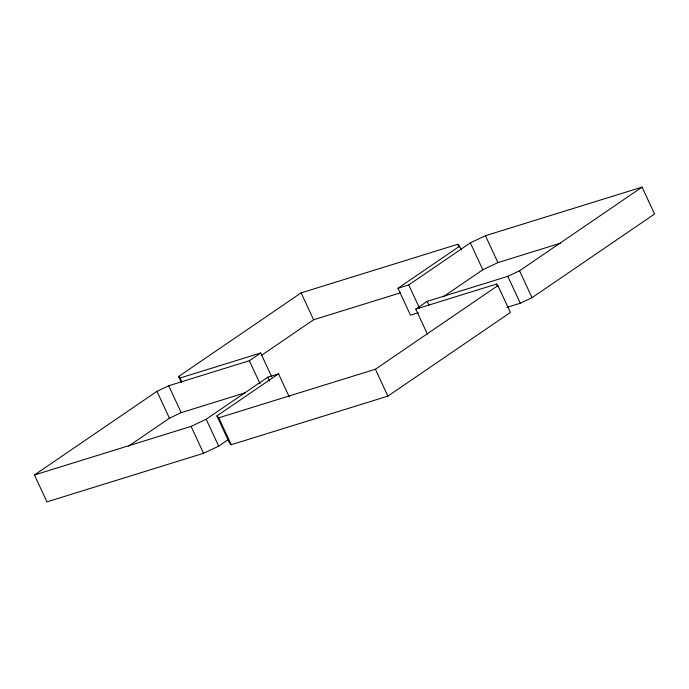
<?xml version="1.0" encoding="UTF-8"?>
<svg xmlns="http://www.w3.org/2000/svg" width="689" height="689" viewBox="0 0 689 689"><rect width="100%" height="100%" fill="white"/><g stroke="black" fill="none" stroke-linecap="round" stroke-linejoin="round"><path stroke-width="1.03" d="M228.352 439.53L218.671 446.136L203.565 453.293L46.938 501.876L34.45 474.979L156.954 391.318L168.71 385.754L249.366 360.735L260.7 352.992L271.845 377.004M181.285 382.292L178.606 376.53L301.11 292.877L457.746 244.294L459.589 246.188L461.372 250.038M128.602 446.102L169.434 418.214L181.19 412.651L245.517 392.696M261.226 355.533L313.598 319.765L400.619 292.782M34.45 474.979L191.086 426.396L206.183 419.248L267.797 377.167L278.537 373.834L289.234 396.89M418.275 312.737L410.463 315.166L397.984 288.269L459.589 246.188M427.404 334.087L415.811 309.111L496.468 284.092L497.906 285.573L510.394 312.47L387.89 396.123L231.254 444.706L229.411 442.812L216.923 415.915L278.537 373.834M397.984 288.269L408.715 284.936L470.329 242.864L485.435 235.707L642.062 187.124L654.55 214.021L532.046 297.682L520.29 303.246L507.018 307.363M415.811 309.111L427.154 301.369L507.81 276.349L519.566 270.786L642.062 187.124M443.208 296.804L482.817 269.752L497.914 262.604L560.364 243.234M216.923 415.915L218.775 417.81L375.402 369.235L497.906 285.573M178.606 376.53L180.044 378.011L260.7 352.992M519.566 270.786L532.046 297.682M507.81 276.349L520.29 303.246M485.435 235.707L497.914 262.604M496.468 284.092L497.363 286.013M470.329 242.864L482.817 269.752M457.746 244.294L459.081 247.179M427.154 301.369L428.937 305.21M408.715 284.936L419.42 307.992M375.402 369.235L387.89 396.123M301.11 292.877L313.598 319.765M267.797 377.167L269.58 381.008M249.366 360.735L260.063 383.79M218.775 417.81L231.254 444.706M206.183 419.248L218.671 446.136M180.044 378.011L181.827 381.852M191.086 426.396L203.565 453.293M168.71 385.754L181.19 412.651M156.954 391.318L169.434 418.214"/></g></svg>
